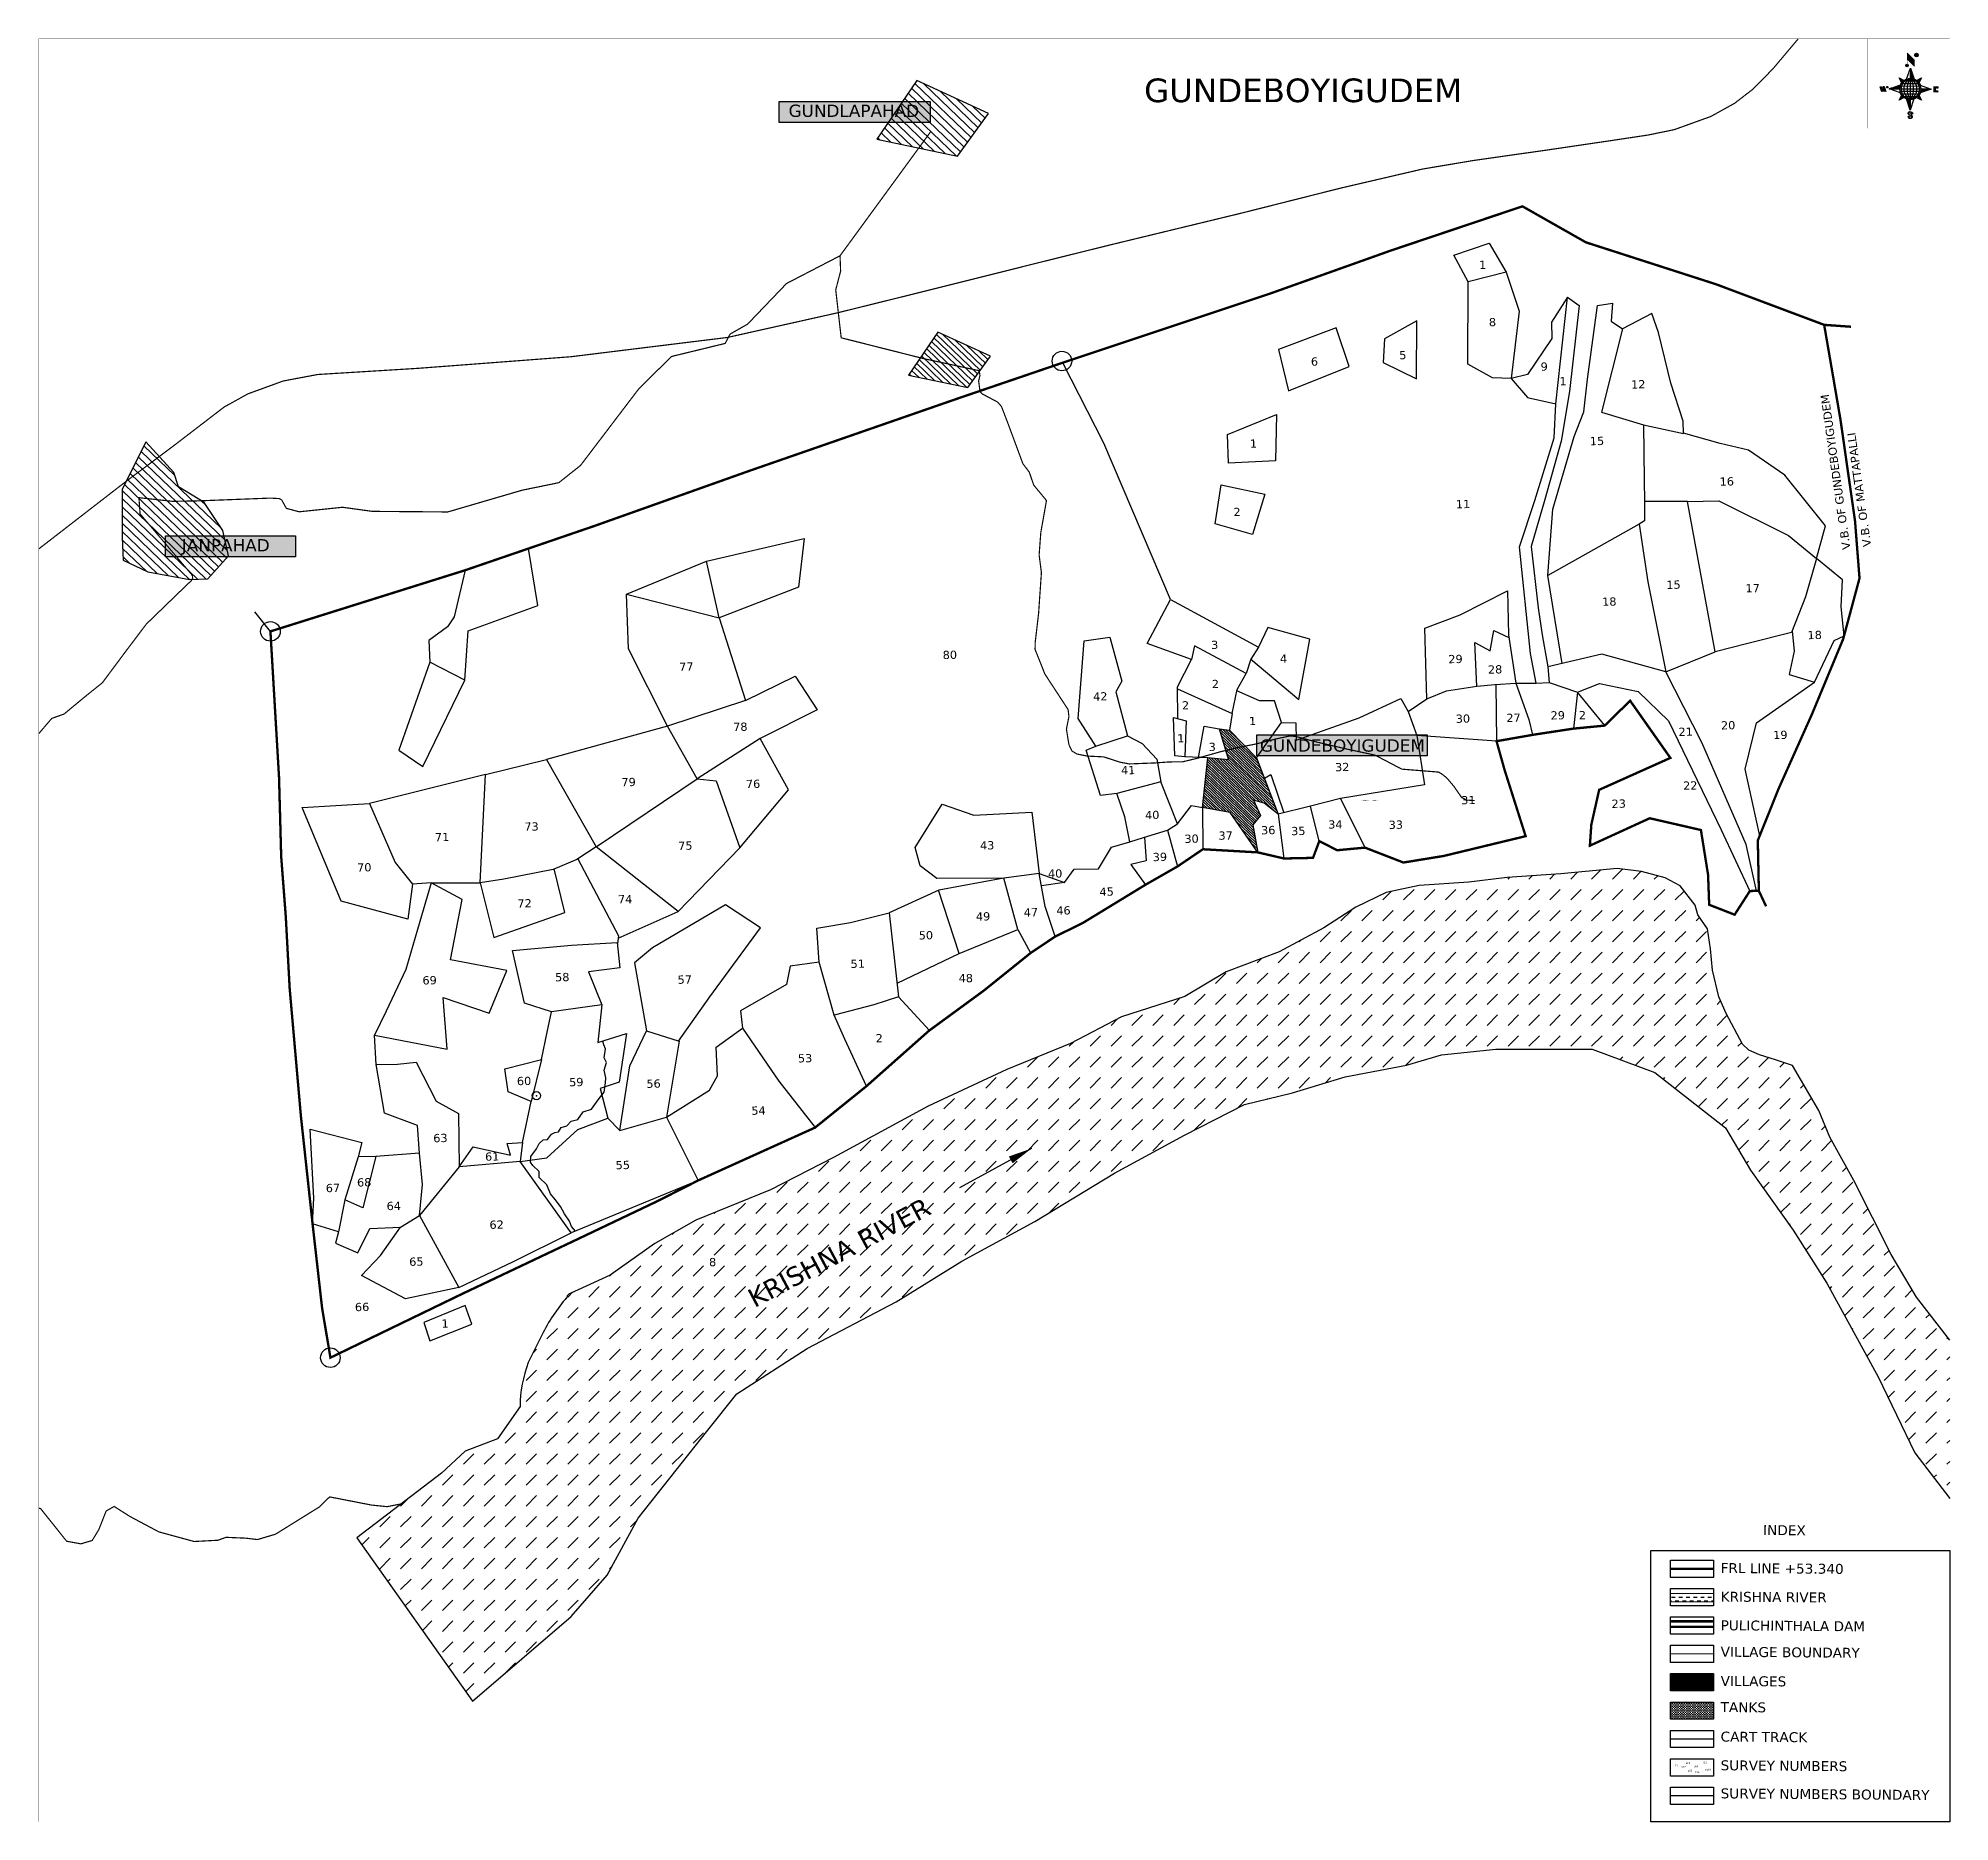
# Model space of a CAD drawing. Header units: inches. Extents: x 363422 to 371509, y 1846423 to 1853967.
import ezdxf

# ---------------------------------------------------------------- set-up
doc = ezdxf.new("R2010")
doc.units = ezdxf.units.IN
doc.header["$MEASUREMENT"] = 0
doc.header["$PDMODE"] = 32
doc.header["$PDSIZE"] = 35
for name, color, linetype in [('BND', 6, 'Continuous'), ('bord', 1, 'Continuous'), ('FRL', 3, 'Continuous'), ('NALA', 4, 'Continuous'), ('ROAD', 1, 'Continuous'), ('ROADS', 50, 'Continuous'), ('SY.AREA', 7, 'Continuous'), ('TEXT', 7, 'Continuous'), ('VILLAGE AREA', 1, 'Continuous')]:
    doc.layers.add(name, color=color, linetype=linetype)
doc.styles.get("Standard").update_dxf_attribs({"font": 'verdana.ttf'})
doc.linetypes.add('FENCELINE2', pattern='A,0.25,-0.1,[132,ltypeshp.shx,S=0.1,R=0,X=-0.1,Y=0],-0.1,1', length=1.45)
doc.dimstyles.get("Standard").update_dxf_attribs({"dimtxt": 0.18, "dimasz": 0.18, "dimexe": 0.18, "dimexo": 0.0625, "dimgap": 0.09, "dimtad": 0, "dimtih": 1, "dimtoh": 1, "dimdec": 4, "dimzin": 0, "dimdsep": 46, "dimtxsty": 'Standard', "dimcen": 0.09, "dimadec": 0, "dimazin": 0, "dimtfac": 1, "dimtdec": 4, "dimtofl": 0, "dimtmove": 0, "dimatfit": 3, "dimfxl": 1, "dimtolj": 1, "dimtzin": 0, "dimarcsym": 0})
pattern_1 = [(267.297113149, (-8720374.938, 50637915.138), (10.5367255337, -0.497431438), [])]
pattern_2 = [(357.297113149, (-8720374.938, 50637915.138), (0.497431438, 10.5367255337), [])]

# ---------------------------------------------------------------- blocks, each defined once
blk = doc.blocks.new('*X23')
at = {"color": 0, "linetype": 'Continuous'}
for p, q in [((6321.6, 240.5), (6322.3, 241.2)), ((6321.6, 240.3), (6322.3, 241)), ((6321.6, 240.1), (6322.3, 240.8)), ((6321.6, 239.9), (6322.4, 240.7)), ((6321.6, 239.8), (6322.4, 240.6)), ((6321.6, 239.6), (6322.5, 240.5)), ((6321.6, 239.4), (6322.5, 240.3)), ((6321.6, 239.2), (6322.6, 240.2)), ((6321.7, 239.1), (6322.6, 240.1)), ((6321.8, 240.8), (6322.4, 241.4)), ((6321.8, 239), (6322.7, 240)), ((6321.8, 239), (6322.8, 239.9)), ((6321.9, 238.9), (6322.9, 239.8)), ((6322, 238.8), (6323, 239.7)), ((6322.1, 241.3), (6322.4, 241.6)), ((6322.1, 238.7), (6323.1, 239.6)), ((6322.2, 238.6), (6323.1, 239.6)), ((6322.3, 238.5), (6323.2, 239.5)), ((6322.4, 238.5), (6323.3, 239.4)), ((6322.5, 238.4), (6323.4, 239.3)), ((6322.7, 238.4), (6323.6, 239.3)), ((6322.8, 238.3), (6323.7, 239.2)), ((6322.9, 238.3), (6323.8, 239.1)), ((6323.1, 238.2), (6323.9, 239.1)), ((6323.2, 238.2), (6324, 239)), ((6323.3, 238.2), (6324.2, 239)), ((6323.5, 238.1), (6324.3, 238.9)), ((6323.7, 238.1), (6324.4, 238.9)), ((6323.8, 238.1), (6324.6, 238.8)), ((6324.1, 238.2), (6324.7, 238.8)), ((6324.3, 238.3), (6324.9, 238.8)), ((6324.6, 238.3), (6325.1, 238.8)), ((6324.8, 238.4), (6325.2, 238.8)), ((6325.1, 238.5), (6325.4, 238.8)), ((6325.4, 238.6), (6325.6, 238.8))]:
    blk.add_line(p, q, dxfattribs=at)
blk = doc.blocks.new('*X22')
at = {"color": 0, "linetype": 'Continuous'}
for p, q in [((6324.4, 240.3), (6324.5, 240.4)), ((6324.6, 240.3), (6324.8, 240.5)), ((6324.7, 240.2), (6325, 240.5)), ((6324.8, 240.2), (6325.2, 240.6)), ((6325, 240.1), (6325.5, 240.6)), ((6325.1, 240.1), (6325.6, 240.6)), ((6325.2, 240), (6325.8, 240.6)), ((6325.3, 240), (6326, 240.6)), ((6325.4, 239.9), (6326.1, 240.6)), ((6325.5, 239.8), (6326.2, 240.5)), ((6325.6, 239.8), (6326.3, 240.5)), ((6325.7, 239.7), (6326.5, 240.4)), ((6325.9, 239.6), (6326.6, 240.3)), ((6326, 239.5), (6326.7, 240.3)), ((6326, 239.4), (6326.8, 240.2)), ((6326.1, 239.3), (6327, 240.2)), ((6326.2, 239.3), (6327.1, 240.1)), ((6326.3, 239.2), (6327.1, 240)), ((6326.4, 239.1), (6327.2, 239.9)), ((6326.5, 239), (6327.3, 239.8)), ((6326.5, 238.9), (6327.4, 239.7)), ((6326.6, 238.8), (6327.5, 239.6)), ((6326.7, 238.7), (6327.5, 239.5)), ((6326.8, 238.6), (6327.6, 239.4)), ((6326.8, 238.5), (6327.7, 239.3)), ((6326.8, 236.5), (6327.4, 237)), ((6326.9, 238.3), (6327.8, 239.2)), ((6326.9, 238.2), (6327.9, 239.1)), ((6326.9, 236.8), (6327.6, 237.4)), ((6327, 238.1), (6327.8, 239)), ((6327, 237.9), (6327.8, 238.8)), ((6327, 237.8), (6327.8, 238.6)), ((6327, 237.6), (6327.8, 238.4)), ((6327, 237.4), (6327.8, 238.2)), ((6327, 237.3), (6327.8, 238)), ((6327, 237.1), (6327.8, 237.9))]:
    blk.add_line(p, q, dxfattribs=at)
blk = doc.blocks.new('H')
at = {"layer": 'bord', "extrusion": (0.000427885, 0.004792, 0.999988)}
h = blk.add_hatch(dxfattribs=at)
h.set_pattern_fill('LINE', color=8, scale=84.387686, angle=-92.7029, style=0)
h.set_pattern_definition(pattern_1)
h.paths.add_polyline_path([(-625, 665, -0.090992), (-615, 710), (-751, 671)])
h = blk.add_hatch(dxfattribs=at)
h.set_pattern_fill('LINE', color=8, scale=84.387686, angle=-2.7029, style=0)
h.set_pattern_definition(pattern_2)
h.paths.add_polyline_path([(-492, 786, -0.090992), (-448, 775), (-486, 912)])
h = blk.add_hatch(dxfattribs=at)
h.set_pattern_fill('LINE', color=8, scale=84.387686, angle=-2.7029, style=0)
h.set_pattern_definition(pattern_2)
h.paths.add_polyline_path([(-504, 533, -0.090992), (-549, 543), (-510, 406)])
h = blk.add_hatch(dxfattribs=at)
h.set_pattern_fill('LINE', color=8, scale=84.387686, angle=-92.7029, style=0)
h.set_pattern_definition(pattern_1)
h.paths.add_polyline_path([(-246, 647), (-372, 653, -0.090992), (-382, 609)])
for p, q in [((-519, 1020, -1217), (-435, 927, -1216)), ((-516, 1087, -1217), (-432, 994, -1217)), ((-865, 701, -1215), (-847, 638, -1215)), ((-847, 700, -1215), (-829, 637, -1215)), ((-829, 699, -1215), (-811, 636, -1215)), ((-829, 699, -1215), (-811, 698, -1215)), ((-811, 698, -1215), (-794, 635, -1215)), ((-752, 665, -1215), (-615, 704, -1215)), ((-627, 794, -1216), (-567, 760, -1216)), ((-627, 794, -1216), (-584, 747, -1215)), ((-599, 731, -1215), (-627, 794, -1216)), ((-538, 774, -1216), (-487, 906, -1216)), ((-487, 906, -1216), (-493, 780, -1216)), ((-487, 906, -1216), (-448, 769, -1216)), ((-421, 753, -1216), (-359, 781, -1216)), ((-359, 781, -1216), (-405, 739, -1216)), ((-359, 781, -1216), (-392, 721, -1215)), ((-379, 693, -1215), (-246, 641, -1215)), ((-752, 665, -1215), (-625, 659, -1215)), ((-619, 614, -1215), (-752, 665, -1215)), ((-639, 526, -1214), (-606, 585, -1215)), ((-639, 526, -1214), (-593, 568, -1215)), ((-577, 553, -1215), (-639, 526, -1214)), ((-511, 400, -1214), (-549, 537, -1214)), ((-460, 533, -1215), (-511, 400, -1214)), ((-505, 527, -1214), (-511, 400, -1214)), ((-371, 513, -1214), (-431, 546, -1215)), ((-371, 513, -1214), (-414, 560, -1215)), ((-399, 576, -1215), (-371, 513, -1214)), ((-246, 641, -1215), (-383, 603, -1215)), ((-373, 647, -1215), (-246, 641, -1215)), ((-213, 669, -1215), (-217, 601, -1215)), ((-197, 600, -1215), (-194, 668, -1215))]:
    blk.add_line(p, q, dxfattribs=at)
at = {"layer": 'bord', "color": 8, "linetype": 'ByBlock', "extrusion": (0.000427885, 0.004792, 0.999988)}
for p, q in [((-386, 711, -1215), (-605, 722, -1215)), ((-411, 744, -1216), (-578, 752, -1216)), ((-493, 780, -1216), (-505, 527, -1214)), ((-373, 647, -1215), (-625, 659, -1215)), ((-378, 616, -1215), (-623, 628, -1215)), ((-375, 679, -1215), (-620, 691, -1215)), ((-392, 585, -1215), (-611, 595, -1215)), ((-420, 555, -1215), (-587, 562, -1215))]:
    blk.add_line(p, q, dxfattribs=at)
at = {"layer": 'bord', "extrusion": (0.000427885, 0.004792, 0.999988), "elevation": -1212}
for points, const_width in [([(-530, 950, 1), (-520, 939, 1)], 14.8), ([(-414, 1073, 1), (-398, 1058, 1)], 22.3), ([(-776, 697, 1), (-769, 690, 1)], 8.9), ([(-180, 618, 1), (-173, 611, 1)], 9.79), ([(-178, 667, 1), (-171, 660, 1)], 9.79), ([(-525, 322, 1), (-533, 329, 1)], 11.1), ([(-490, 362, 1), (-498, 369, 1)], 11.1)]:
    blk.add_lwpolyline(points, format="xyb", close=True, dxfattribs=dict(at, const_width=const_width))
for points, const_width in [([(-522, 960), (-516, 1093)], 1.61), ([(-434, 933), (-428, 1066)], 1.61), ([(-870, 707), (-846, 706)], 0.642), ([(-829, 643), (-855, 644)], 0.642), ([(-829, 643), (-821, 678)], 0.642), ([(-811, 642), (-784, 641)], 0.642), ([(-793, 641), (-782, 694)], 0.642), ([(-177, 605), (-226, 607)], 0.706), ([(-223, 676), (-174, 673)], 0.706), ([(-195, 645), (-185, 644)], 0.706)]:
    blk.add_lwpolyline(points, dxfattribs=dict(at, const_width=const_width))
for points in [[(-537, 317), (-531, 310), (-520, 307), (-505, 307), (-494, 310), (-486, 318), (-487, 326), (-491, 333), (-494, 336), (-503, 341), (-522, 347), (-530, 352), (-534, 355), (-537, 363), (-537, 373), (-530, 381), (-520, 384), (-504, 384), (-493, 380), (-487, 373)], [(-522, 348), (-526, 354), (-528, 361), (-528, 371), (-526, 375), (-521, 381), (-515, 384)], [(-505, 307), (-499, 312), (-497, 319), (-497, 327), (-501, 335), (-509, 343)]]:
    blk.add_lwpolyline(points, dxfattribs=at)
at = {"layer": 'bord', "extrusion": (0.000427885, 0.004792, 0.999988)}
for centre, radius in [((-525, 944, -1212), 14.8), ((-406, 1065, -1212), 22.3), ((-773, 694, -1212), 8.9), ((-498, 659, -1212), 127), ((-177, 615, -1212), 9.79), ((-174, 663, -1212), 9.79), ((-529, 325, -1212), 11.1), ((-494, 365, -1212), 11.1)]:
    blk.add_circle(centre, radius, dxfattribs=at)
at = {"layer": 'bord', "color": 8, "linetype": 'ByBlock', "extrusion": (0.000427885, 0.004792, 0.999988)}
for centre, radius, start, end in [((-482, 658, -1212), 128, 94.9254, 259.6691), ((-437, 656, -1212), 141, 113.2864, 241.308), ((-316, 651, -1212), 222, 142.5892, 212.0053), ((-560, 662, -1212), 141, 293.2864, 61.308), ((-681, 668, -1212), 222, 322.5892, 32.0053), ((-515, 660, -1212), 128, 274.9254, 79.6691)]:
    blk.add_arc(centre, radius, start, end, dxfattribs=at)
at = {"layer": 'bord', "extrusion": (0.000427885, 0.004792, 0.999988)}
for points in [[(-516, 1093, -1212), (-431, 1000, -1212), (-519, 1026, -1212), (-434, 933, -1212)], [(-864, 707, -1212), (-846, 706, -1212), (-846, 644, -1212), (-829, 643, -1212)], [(-829, 705, -1212), (-811, 704, -1212), (-811, 642, -1212), (-793, 641, -1212)], [(-193, 674, -1212), (-197, 606, -1212), (-213, 675, -1212), (-216, 607, -1212)]]:
    blk.add_solid(points, dxfattribs=at)
at = {"layer": 'bord', "extrusion": (0.000427885, 0.004792, 0.999988), "xscale": 7.977342409717546, "yscale": 7.977342408231451, "zscale": 7.977342408476333, "rotation": 138.0840426661453}
for name, p in [('*X22', (38301, -31929, -1212)), ('*X23', (38314, -31951, -1212))]:
    blk.add_blockref(name, p, dxfattribs=at)

msp = doc.modelspace()

# ---------------------------------------------------------------- hatches: boundary and pattern name
h = msp.add_hatch(color=2)
h.dxf.hatch_style = 1
h.paths.add_polyline_path([(366556.2, 1853699.2), (367196, 1853699.2), (367196, 1853610.3), (366556.2, 1853610.3)])
h = msp.add_hatch(color=2)
h.dxf.hatch_style = 1
h.paths.add_polyline_path([(363961.2, 1851861.4), (364510.1, 1851861.4), (364510.1, 1851772.5), (363961.2, 1851772.5)])
h = msp.add_hatch(color=2)
h.dxf.hatch_style = 1
h.paths.add_polyline_path([(368577.8, 1851020.5), (369297.7, 1851020.5), (369297.7, 1850931.6), (368577.8, 1850931.6)])
h = msp.add_hatch()
h.set_pattern_fill('DASH', color=4, scale=500, angle=45)
h.paths.add_polyline_path([(370665.9, 1849178.5), (370845.7, 1848924.6), (370988.3, 1848701.7), (371205.3, 1848305.3), (371360.3, 1847983.3), (371508.5, 1847789.8), (371508.5, 1848459.4), (371367.9, 1848642.4), (371260.3, 1848822.2), (371103.4, 1849135.3), (371000.9, 1849318.3), (370955.1, 1849431.6), (370843.9, 1849621.1), (370772, 1849645), (370704.4, 1849666.8), (370658.6, 1849686.4), (370632.4, 1849712.6), (370562.3, 1849842.3), (370531.8, 1849912), (370505.6, 1850025.2), (370496.9, 1850114.5), (370483.8, 1850199.5), (370442.8, 1850258.8), (370432, 1850300.4), (370367.5, 1850381), (370304.3, 1850415.9), (370204.8, 1850442.8), (370101.3, 1850454.9), (369968.1, 1850442.8), (369863.2, 1850432), (369636.1, 1850417.2), (369473.7, 1850396.9), (369263.9, 1850383.4), (369125.1, 1850352.9), (368996.5, 1850292.1), (368861.2, 1850204.2), (368671.7, 1850102.8), (368448.3, 1850018.3), (368272.4, 1849913.5), (368004.2, 1849827.1), (367788.8, 1849714.8), (367519.3, 1849605.2), (367186.6, 1849449), (366786.7, 1849232), (366520.6, 1849095.8), (366203.8, 1848968.1), (366030.8, 1848868.4), (365841.2, 1848735.4), (365674.2, 1848658.5, 0.073985), (365552.9, 1848480.9), (365495.4, 1848364.8, 0.088812), (365460.7, 1848179.4), (365365.8, 1848042.3), (365228.7, 1847989.9), (365225.5, 1847987), (365023, 1847724), (364867.3, 1847487.2), (365259.8, 1846932.9), (365677, 1847291.3), (365829.1, 1847466.5), (365960.2, 1847707.3), (366255.5, 1848079.9), (366378.2, 1848232.9), (366674.8, 1848424.2), (367051.7, 1848621.7), (367329.8, 1848794.6), (367638.7, 1848961.2), (367975.1, 1849166.3), (368271.7, 1849326.8), (368525, 1849456.4), (368728.9, 1849505.8), (368951.4, 1849573.7), (369210.9, 1849623.1), (369359.2, 1849666.3), (369587.8, 1849691), (369779.4, 1849691), (369995.7, 1849691), (370261.4, 1849592.2), (370560.5, 1849358.1)])
h.paths.add_polyline_path([(365023, 1847724), (365225.5, 1847987), (365128.7, 1847897.9), (364770.3, 1847624.2), (364867.3, 1847487.2)])
h.paths.add_polyline_path([(366444.3, 1848566), (367273.5, 1849006.9), (367215.1, 1849116.7), (366385.9, 1848675.8)], flags=24)
h.paths.add_polyline_path([(366251.6, 1848762.5), (366300.1, 1848763.5), (366299, 1848818), (366250.4, 1848817)], flags=24)
h = msp.add_hatch()
h.set_pattern_fill('DASH', color=4, scale=122.982652)
h.set_pattern_definition([(0, (295128.01, 1469816.732), (15.37283155, 15.37283155), [15.3728315, -15.3728315])])
h.paths.add_polyline_path([(370327.7, 1847388.6), (370327.7, 1847353.7), (370509.7, 1847353.7), (370509.7, 1847388.6)])
h = msp.add_hatch()
h.set_pattern_fill('DASH', color=4, scale=40.994217)
h.set_pattern_definition([(0, (295128.01, 1469816.7317), (5.12427718, 5.12427718), [5.12427718, -5.12427718])])
h.paths.add_polyline_path([(370327.7, 1846929.4), (370327.7, 1846856.4), (370509.7, 1846856.4), (370509.7, 1846929.4)])
at = {"layer": 'VILLAGE AREA'}
h = msp.add_hatch(dxfattribs=at)
h.set_pattern_fill('ANSI31', color=256, scale=200, angle=91.19042, style=0)
h.set_pattern_definition([(136.1904153, (-562.786, 322.32), (-17.3065976, -18.0411108), [])])
h.paths.add_polyline_path([(367138.4, 1853787.7), (366969.5, 1853539.1), (367311.7, 1853468.1), (367442.8, 1853647.9)])
h = msp.add_hatch(dxfattribs=at)
h.set_pattern_fill('ANSI31', color=256, scale=146.492762, angle=91.19042, style=0)
h.set_pattern_definition([(136.1904153, (97899.48, 495127.614), (-12.67645639, -13.21446073), [])])
h.paths.add_polyline_path([(367227.3, 1852723.9), (367103.6, 1852541.8), (367354.2, 1852489.8), (367450.3, 1852621.5)])
h = msp.add_hatch(dxfattribs=at)
h.set_pattern_fill('ANSI31', color=256, scale=200, angle=91.19042, style=0)
h.set_pattern_definition([(136.1904153, (-391.318, 34.695), (-17.3065976, -18.0411108), [])])
h.paths.add_polyline_path([(363877.6, 1852259.2), (363777, 1852058.3), (363777, 1851854.8), (363782.3, 1851759.6), (363885.5, 1851709.4), (364062.8, 1851677.7), (364139.6, 1851680.3), (364226.9, 1851778.1), (364203.1, 1851883.9), (364123.7, 1852002.8), (364015.2, 1852068.9), (363996.7, 1852129.7)])
h = msp.add_hatch(dxfattribs=at)
h.set_pattern_fill('ANSI31', color=256, scale=60, angle=91.1904153, style=0)
h.paths.add_polyline_path([(368576.4, 1850923.2), (368461.4, 1851039.8), (368418, 1851045.4), (368457.5, 1850914.3), (368369.6, 1850923), (368348.1, 1850713), (368464.4, 1850691.6), (368581, 1850523.2), (368560.7, 1850639.6), (368592.4, 1850679.2), (368562.9, 1850743.4), (368608.6, 1850731.4), (368668, 1850685.1)])
at = {"layer": 'VILLAGE AREA', "linetype": 'ByBlock'}
h = msp.add_hatch(dxfattribs=at)
h.set_pattern_fill('ANSI31', color=256, scale=36.381087, angle=68.54643)
h.set_pattern_definition([(113.5464313, (237359.9604, 1177216.3583), (-4.16898446, -1.816744647), [])])
h.paths.add_polyline_path([(370509.7, 1846976.4), (370509.7, 1847049.4), (370327.7, 1847049.4), (370327.7, 1846976.4)])

# ---------------------------------------------------------------- linework, layer by layer
at = {"const_width": 0.285}
for points in [[(363424.9, 1853964.2), (371508.5, 1853964.2), (371508.5, 1846423.1), (363424.9, 1846423.1)], [(371508.5, 1853964.2), (371160.5, 1853964.2), (371160.5, 1853586), (371508.5, 1853586)]]:
    msp.add_lwpolyline(points, close=True, dxfattribs=at)
at = {"color": 2}
for points in [[(366556.2, 1853699.2), (367196, 1853699.2), (367196, 1853610.3), (366556.2, 1853610.3)], [(363961.2, 1851861.4), (364510.1, 1851861.4), (364510.1, 1851772.5), (363961.2, 1851772.5)], [(368577.8, 1851020.5), (369297.7, 1851020.5), (369297.7, 1850931.6), (368577.8, 1850931.6)]]:
    msp.add_lwpolyline(points, close=True, dxfattribs=at)
at = {"color": 4}
msp.add_lwpolyline([(371508.5, 1848459.4), (371367.9, 1848642.4), (371260.3, 1848822.2), (371103.4, 1849135.3), (371000.9, 1849318.3), (370955.1, 1849431.6), (370843.9, 1849621.1), (370772, 1849645), (370704.4, 1849666.8), (370658.6, 1849686.4), (370632.4, 1849712.6), (370562.3, 1849842.3), (370531.8, 1849912), (370505.6, 1850025.2), (370496.9, 1850114.5), (370483.8, 1850199.5), (370442.8, 1850258.8), (370432, 1850300.4), (370367.5, 1850381), (370304.3, 1850415.9), (370204.8, 1850442.8), (370101.3, 1850454.9), (369968.1, 1850442.8), (369863.2, 1850432), (369636.1, 1850417.2), (369473.7, 1850396.9), (369263.9, 1850383.4), (369125.1, 1850352.9), (368996.5, 1850292.1), (368861.2, 1850204.2), (368671.7, 1850102.8), (368448.3, 1850018.3), (368272.4, 1849913.5), (368004.2, 1849827.1), (367788.8, 1849714.8), (367519.3, 1849605.2), (367186.6, 1849449), (366786.7, 1849232), (366520.6, 1849095.8), (366203.8, 1848968.1), (366030.8, 1848868.4), (365841.2, 1848735.4), (365673, 1848657.9, 0.292829), (365659, 1848641.5), (365659, 1848641.5, 0.066158), (365552.9, 1848480.9), (365495.4, 1848364.8, 0.088812), (365460.7, 1848179.4), (365365.8, 1848042.3), (365228.7, 1847989.9), (365128.7, 1847897.9), (364770.3, 1847624.2)], format="xyb", dxfattribs=at)
msp.add_lwpolyline([(364770.3, 1847624.2), (365259.8, 1846932.9), (365677, 1847291.3), (365829.1, 1847466.5), (365960.2, 1847707.3), (366255.5, 1848079.9), (366378.2, 1848232.9), (366674.8, 1848424.2), (367051.7, 1848621.7), (367329.8, 1848794.6), (367638.7, 1848961.2), (367975.1, 1849166.3), (368271.7, 1849326.8), (368525, 1849456.4), (368728.9, 1849505.8), (368951.4, 1849573.7), (369210.9, 1849623.1), (369359.2, 1849666.3), (369587.8, 1849691), (369779.4, 1849691), (369995.7, 1849691), (370261.4, 1849592.2), (370560.5, 1849358.1), (370665.9, 1849178.5), (370845.7, 1848924.6), (370988.3, 1848701.7), (371205.3, 1848305.3), (371360.3, 1847983.3), (371508.5, 1847789.8)], dxfattribs=at)
at = {"color": 0}
for points in [[(370244.1, 1847570.5), (371508.5, 1847570.5), (371508.5, 1846423.1), (370244.1, 1846423.1)], [(370327.7, 1847529.3), (370509.7, 1847529.3), (370509.7, 1847456.3), (370327.7, 1847456.3)], [(370327.7, 1847409.3), (370509.7, 1847409.3), (370509.7, 1847336.3), (370327.7, 1847336.3)], [(370327.7, 1847289.3), (370509.7, 1847289.3), (370509.7, 1847216.4), (370327.7, 1847216.4)], [(370327.7, 1847169.3), (370509.7, 1847169.3), (370509.7, 1847096.4), (370327.7, 1847096.4)], [(370327.7, 1847049.4), (370509.7, 1847049.4), (370509.7, 1846976.4), (370327.7, 1846976.4)], [(370327.7, 1846929.4), (370509.7, 1846929.4), (370509.7, 1846856.4), (370327.7, 1846856.4)], [(370327.7, 1846809.4), (370509.7, 1846809.4), (370509.7, 1846736.4), (370327.7, 1846736.4)], [(370327.7, 1846689.4), (370509.7, 1846689.4), (370509.7, 1846616.5), (370327.7, 1846616.5)], [(370327.7, 1846569.4), (370509.7, 1846569.4), (370509.7, 1846496.5), (370327.7, 1846496.5)]]:
    msp.add_lwpolyline(points, close=True, dxfattribs=at)
at = {"color": 4, "const_width": 4.1}
for points in [[(370509.7, 1847388.6), (370327.7, 1847388.6)], [(370509.7, 1847353.7), (370327.7, 1847353.7)]]:
    msp.add_lwpolyline(points, dxfattribs=at)
at = {"color": 0, "linetype": 'FENCELINE2', "ltscale": 80, "const_width": 10.9}
for points in [[(370509.7, 1847271.2), (370327.7, 1847271.2)], [(370509.7, 1847247.5), (370327.7, 1847247.5)]]:
    msp.add_lwpolyline(points, dxfattribs=at)
at = {"color": 5}
for centre in [(367752.9, 1852601.4), (364404.7, 1851457.9), (364658.4, 1848385.9)]:
    msp.add_circle(centre, 41.4, dxfattribs=at)
msp.add_point((365530, 1849494, 44))
at = {"layer": 'BND', "lineweight": 30, "const_width": 10}
msp.add_lwpolyline([(364658.4, 1848385.9), (365214.5, 1848655.1), (365702.9, 1848886.6), (366044.8, 1849049.4), (366214.1, 1849135.5), (366708.7, 1849359.1), (366925.6, 1849533.9), (367190.5, 1849768.7), (367422.5, 1849938.5), (367620.4, 1850097.6), (367724.7, 1850167.3), (367840.3, 1850224), (368106.7, 1850386.5), (368241.9, 1850463.7), (368349.1, 1850536.4), (368581, 1850523.2), (368692.2, 1850497.3), (368815, 1850499.9), (368841.7, 1850570.9), (368917, 1850532.2), (369035, 1850543.2), (369197.4, 1850480.2), (369367.9, 1850508), (369714.5, 1850591.7), (369626.1, 1850869.4), (369591.3, 1850993.4), (369747.7, 1851020.8), (369916.3, 1851046.5), (370048.9, 1851059.3), (370156.5, 1851164.6), (370326.7, 1850922.7), (370025.5, 1850787.7), (369992.3, 1850640.1), (369986.2, 1850551.5), (370239.4, 1850667.5), (370455.9, 1850617.7), (370486.2, 1850428.3), (370490.9, 1850301.6), (370598.5, 1850259.6), (370662.8, 1850359.6), (370701, 1850360.4), (370696.6, 1850573.5), (370784.6, 1850792.6), (370925.4, 1851107), (371057.7, 1851425.6), (371126.8, 1851682.5), (371107.8, 1851925.2), (371046.4, 1852352.4), (371016.6, 1852526.7), (370977.3, 1852754.4), (370520.7, 1852925.8), (369969.4, 1853103.4), (369701, 1853255.7), (369145.2, 1853069), (368635.6, 1852887.4), (367756.5, 1852594.4), (367316.7, 1852444.4), (366431.6, 1852137.2), (365776.1, 1851904.1), (365228.7, 1851716.6), (364404.7, 1851457.9), (364441.1, 1850840.2), (364450.2, 1850505), (364469.6, 1850252), (364486, 1849948.6), (364533.6, 1849407.1), (364583.6, 1848946.1), (364623.1, 1848597)], close=True, dxfattribs=at)
at = {"layer": 'BND', "lineweight": 30}
for points, const_width in [([(371090.6, 1852746.4), (370977.3, 1852754.4)], 10), ([(370701, 1850360.4), (370731.6, 1850295)], 10), ([(370509.7, 1847132.9), (370327.7, 1847132.9)], 3.64)]:
    msp.add_lwpolyline(points, dxfattribs=dict(at, const_width=const_width))
at = {"layer": 'BND', "linetype": 'ByBlock'}
msp.add_lwpolyline([(364404.7, 1851457.9), (364339.1, 1851540.3)], dxfattribs=at)
at = {"layer": 'FRL', "color": 84, "const_width": 10.9}
msp.add_lwpolyline([(370509.7, 1847492.8), (370327.7, 1847492.8)], dxfattribs=at)
at = {"layer": 'NALA', "linetype": 'ByBlock'}
msp.add_lwpolyline([(365695.5, 1848921.3), (365677.8, 1848940.9), (365669.9, 1848963), (365648, 1848994.4), (365631.5, 1849024.8), (365609.6, 1849055), (365589, 1849079), (365573.3, 1849116.8), (365541.9, 1849148), (365541.3, 1849173.4), (365515.4, 1849198.3), (365504.4, 1849212.9), (365506.1, 1849236.3), (365529.8, 1849269.6), (365542.1, 1849291.1), (365558.7, 1849307.4), (365576.7, 1849308.8), (365593.2, 1849331.4), (365607.9, 1849338.1), (365622.7, 1849341.6), (365634, 1849358.8), (365658.3, 1849366.4), (365677, 1849385.9), (365704.5, 1849393.9), (365728.2, 1849426.2), (365763, 1849437.5), (365790.8, 1849476.2), (365816.7, 1849508.6), (365822.2, 1849549), (365823.9, 1849570.2), (365816.8, 1849601.9), (365825.7, 1849633.9), (365815.8, 1849654.4), (365822.5, 1849691.7), (365814.7, 1849708.5), (365810.9, 1849725.2)], dxfattribs=at)
at = {"layer": 'ROAD'}
msp.add_lwpolyline([(370509.7, 1846772.9), (370327.7, 1846772.9)], dxfattribs=at)
at = {"layer": 'ROAD', "color": 0}
msp.add_lwpolyline([(370509.7, 1846533), (370327.7, 1846533)], dxfattribs=at)
at = {"layer": 'ROADS', "color": 17, "const_width": 5}
msp.add_lwpolyline([(370867.6, 1853964.2), (370760.9, 1853837.7), (370677.1, 1853752.1), (370598.3, 1853691.4), (370498.1, 1853635.9), (370342.9, 1853579.9), (370230.8, 1853557), (370078.4, 1853534.1), (369805.8, 1853493.9), (369494.5, 1853449.7), (369278.5, 1853413.4), (368932.2, 1853332.8), (368516.3, 1853227.9), (367955.1, 1853092), (367664.2, 1853019.8), (367160.6, 1852893.7), (366803.9, 1852805.3), (366338.2, 1852701.1), (365675.5, 1852619.5), (365029.2, 1852570.5), (364604.8, 1852544.4), (364458.8, 1852516.9), (364309.4, 1852462.5), (364208.4, 1852406.5), (363991.9, 1852240.3), (363795.8, 1852093.7), (363424.9, 1851806.8)], dxfattribs=at)
at = {"layer": 'ROADS', "color": 40, "const_width": 5}
for points in [[(366814.2, 1853046.5), (367199.6, 1853574)], [(363424.9, 1851025.5), (363479.4, 1851089.6), (363531.7, 1851108.3), (363624.8, 1851185.3), (363693.7, 1851240.5), (363788.1, 1851367.3), (363879.9, 1851489), (364011.1, 1851615.9), (364070.3, 1851672.9), (364075.6, 1851682.6), (364074.8, 1851692.3), (364070.6, 1851699.5), (364054.4, 1851718.2), (363853.3, 1851954.8), (363848.4, 1852023.4), (363990.8, 1852007.9), (364098.5, 1852009.8), (364404.6, 1852021.6), (364441.6, 1852019.6), (364452.3, 1852013.8), (364472, 1851978.3), (364526.2, 1851963.7), (364709.6, 1851982.8), (364836, 1851965.5), (365154.9, 1851963), (365469, 1852054.9), (365624.5, 1852086.8), (365716.5, 1852159.8), (365962.6, 1852483.4), (366101.1, 1852620.5), (366328.3, 1852675.8), (366349.1, 1852715.3), (366423.2, 1852757.4), (366587.9, 1852929.3), (366814.2, 1853046.5), (366816.7, 1852981.5), (366796, 1852902.4), (366819.1, 1852699.6), (367167.3, 1852611.7), (367402.4, 1852560.5), (367406.3, 1852540.8), (367400.5, 1852517.3), (367406.6, 1852471.1), (367416.2, 1852462), (367481.4, 1852427.4), (367497.1, 1852408.8), (367524.7, 1852337.2), (367587.7, 1852167.2), (367615, 1852131), (367633.2, 1852077.1), (367687.5, 1852011.4), (367663.6, 1851876.2), (367656.4, 1851781.2), (367666.1, 1851706.4), (367654.1, 1851533.6), (367639.8, 1851411), (367639.2, 1851381.9), (367680.7, 1851277.5), (367779, 1851127.1), (367782.5, 1851097.8), (367771.9, 1851044.1), (367782.4, 1850978.9), (367795.5, 1850951.8), (367816.8, 1850939), (367860.5, 1850930.4), (367929.6, 1850927.1), (367998.3, 1850904.6), (368038, 1850897.2), (368150.6, 1850901.6), (368204.7, 1850905.6), (368264.1, 1850906.4), (368321.4, 1850920.1), (368422.5, 1850948.5), (368492.6, 1850965.3), (368574, 1850981.8), (368664.2, 1851004.3), (368716.6, 1851015.3), (368741.5, 1851013.7), (368822.5, 1850991.8), (368963.9, 1850958.8), (369077.2, 1850934.6), (369190.5, 1850875.2), (369346, 1850862.8), (369362.8, 1850852.7), (369381.3, 1850837.5), (369411.3, 1850802.2), (369443.4, 1850755.7), (369464.7, 1850744.4), (369499, 1850742.1)], [(363424.9, 1847748.6), (363431.8, 1847748.2), (363542.8, 1847609.4), (363602.9, 1847598.5), (363650.7, 1847612.7), (363678.7, 1847658.6), (363709.7, 1847737.3), (363743.6, 1847756.7), (363809.7, 1847714.6), (363932.7, 1847649.1), (364081.8, 1847608.4), (364182.9, 1847613.7), (364216.7, 1847626.1), (364300.9, 1847622.5), (364349.7, 1847616.6), (364426, 1847639.2), (364613, 1847755.4), (364655.1, 1847797.1), (364832.2, 1847762.5), (364898.8, 1847755.7), (364955.4, 1847767.1)]]:
    msp.add_lwpolyline(points, dxfattribs=at)
at = {"layer": 'SY.AREA', "linetype": 'ByBlock'}
for points in [[(367138.4, 1853787.7), (366969.5, 1853539.1), (367311.7, 1853468.1), (367442.8, 1853647.9), (367138.4, 1853787.7)], [(369653.8, 1852527.5), (369574.6, 1852530.8), (369469.6, 1852587.9), (369472, 1852936.8), (369410.3, 1853049.1), (369560, 1853099.2), (369631.8, 1852977.2), (369472, 1852936.8)], [(369631.8, 1852977.2), (369687.2, 1852812.8), (369653.8, 1852527.5)], [(369759.7, 1851238.6), (369734.9, 1851364.1), (369688.3, 1851815.2), (369753.4, 1852011.7), (369834.6, 1852276.9), (369841.5, 1852420.3), (369891.4, 1852870.9), (369824.3, 1852765.7), (369825.8, 1852696.6), (369722.7, 1852543.8), (369653.8, 1852527.5), (369722.2, 1852447.4), (369841.5, 1852420.3)], [(369891.4, 1852870.9), (369941, 1852836.4), (369899.3, 1852472.1), (369864.7, 1852261.9), (369795.6, 1852015), (369738.1, 1851816.7), (369768.1, 1851557.6), (369784.9, 1851443), (369808.2, 1851307.7)], [(369869.5, 1851322.2), (369808.4, 1851694), (369829.4, 1851974.6), (369919.6, 1852282.5), (369960.6, 1852386), (369976.3, 1852525.2), (370019.1, 1852836.2), (370082.6, 1852845.7), (370076, 1852769.6), (370123.9, 1852737.8), (370034.7, 1852384.8), (370212.6, 1852331), (370381.9, 1852295.5), (370380.8, 1852346.8), (370328.1, 1852508), (370276.3, 1852722.5), (370247.9, 1852802), (370123.9, 1852737.8)], [(367227.3, 1852723.9), (367103.6, 1852541.8), (367354.2, 1852489.8), (367450.3, 1852621.5), (367227.3, 1852723.9)], [(368211.6, 1851593.4), (367930.2, 1852253.3), (367756.5, 1852594.4)], [(370212.6, 1852331), (370215.9, 1852098), (370217.8, 1852007.7), (370217.4, 1851925.5), (370195.1, 1851910.7), (369808.4, 1851694)], [(363877.6, 1852259.2), (363777, 1852058.3), (363777, 1851854.8), (363782.3, 1851759.6), (363885.5, 1851709.4), (364062.8, 1851677.7), (364139.6, 1851680.3), (364226.9, 1851778.1), (364203.1, 1851883.9), (364123.7, 1852002.8), (364015.2, 1852068.9), (363996.7, 1852129.7), (363877.6, 1852259.2)], [(370842.6, 1851460.6), (370849.9, 1851374.3), (370829.4, 1851275.3), (370937, 1851242.6), (371019.6, 1851418.9), (371061.2, 1851438.9), (371049.5, 1851561.2), (371055.3, 1851676.4), (370944.2, 1851765.7), (370982.6, 1851904.2), (370811.6, 1852118.3), (370657.3, 1852223.9), (370537.5, 1852252.1), (370381.9, 1852296.1)], [(370195.1, 1851910.7), (370231.1, 1851667.1), (370308, 1851286.1), (370516.8, 1851372), (370398.6, 1852006.8), (370217.8, 1852007.7)], [(370398.6, 1852006.8), (370532.1, 1852009.6), (370827.1, 1851863.9), (370944.2, 1851765.7), (370898.3, 1851604.6), (370839.8, 1851453.4), (370653.7, 1851406.4), (370516.8, 1851372)], [(365910.9, 1851615.2), (366249.5, 1851755.4), (366662.8, 1851850.2), (366639.1, 1851645.1), (366303.4, 1851514.5), (366249.5, 1851755.4)], [(365227.5, 1851251.2), (365241, 1851459.6), (365535.3, 1851568), (365496.3, 1851808.3)], [(365228.7, 1851716.6), (365181.9, 1851519.1), (365153.2, 1851477), (365074.3, 1851419.1), (365079.5, 1851327.9)], [(366084.8, 1851057), (365919, 1851384.7), (365910.9, 1851615.2), (366303.4, 1851514.5), (366414.1, 1851166), (366084.8, 1851057)], [(368243.6, 1851088.3), (368241.1, 1851223.3), (368301.4, 1851339.2), (368113.8, 1851406.7), (368211.6, 1851593.4), (368583.9, 1851391.5), (368552.5, 1851341), (368532.1, 1851280.1), (368313.2, 1851396.6), (368301.4, 1851339.2)], [(369296.3, 1851172.1), (369287.6, 1851470.8), (369437.2, 1851528.3), (369637.8, 1851628.8), (369641.7, 1851443.6), (369673.1, 1851239.3), (369759.7, 1851238.6), (369814, 1851242.3), (369933.6, 1851200.3), (369916.3, 1851046.5)], [(367895.9, 1850973), (367821.4, 1851089.2), (367847, 1851418.5), (367954.9, 1851433.7), (368006.5, 1851246.6), (367981.4, 1851202.8), (368029.8, 1851016.6)], [(368552.5, 1851341), (368755.5, 1851169.2), (368802.1, 1851425.4), (368623.6, 1851473.6), (368583.9, 1851391.5)], [(369507.8, 1851225.9), (369499, 1851411.1), (369564, 1851375.4), (369579.5, 1851462.2), (369643.6, 1851431.3)], [(370690.9, 1850360.1), (370647.2, 1850557.1), (370460.2, 1850987.9), (370308, 1851286.1), (370037, 1851361.9), (369808.2, 1851307.7), (369814, 1851242.3)], [(365079.5, 1851327.9), (364947.5, 1850954.9), (365048.8, 1850886.1), (365227.5, 1851251.2), (365079.5, 1851327.9)], [(366414.1, 1851166), (366624.6, 1851267.9), (366717.3, 1851125.6), (366476.7, 1851004.5)], [(368241.2, 1851215.5), (368472.9, 1851110.1), (368494.6, 1851212.2), (368532.1, 1851280.1)], [(368576.4, 1850923.2), (368681.8, 1851072.5), (368651.7, 1851164.8), (368589, 1851163.5), (368493.4, 1851206.7)], [(368681.8, 1851072.5), (368742.4, 1851071.6), (368744, 1850998.1), (369010.5, 1851092.3), (369186.3, 1851173.9), (369217.7, 1851118.3), (369254.5, 1851017.4), (369287, 1850808.3), (368931, 1850751.1), (368804, 1850718.1), (368668, 1850685.1), (368692.2, 1850497.3)], [(369217.7, 1851118.3), (369296.3, 1851172.1), (369379.6, 1851206), (369507.8, 1851225.9), (369584.3, 1851232.5), (369673.1, 1851239.3), (369728.3, 1851084.8), (369743.1, 1851020)], [(369588.8, 1851232.8), (369591.3, 1850993.4), (369254.5, 1851017.4)], [(370048.9, 1851059.3), (369933.6, 1851200.3), (370026.7, 1851236.8), (370190.6, 1851203.2), (370319.3, 1851080), (370542.1, 1850619.1), (370662.8, 1850359.6)], [(370704.6, 1850593.4), (370643.2, 1850875), (370690.9, 1851070.7), (370937, 1851242.6)], [(368348.1, 1850713), (368369.6, 1850923), (368272.8, 1850927.8), (368229.9, 1850931.1), (368224.3, 1851093.2), (368278.7, 1851079.2), (368272.8, 1850927.8)], [(368472.9, 1851110.1), (368461.4, 1851039.8)], [(366391, 1850542.5), (366596.3, 1850788.3), (366476.7, 1851004.5), (366209.7, 1850834.9), (366084.8, 1851057), (365572.7, 1850916.6)], [(368040.7, 1850567.1), (368019.5, 1850672.8), (367984.6, 1850772.1), (367916.6, 1850763.8), (367855.4, 1850955.8), (367895.9, 1850973), (368029.8, 1851016.6), (368091.8, 1850983.9), (368154.5, 1850917.2), (368171.5, 1850820.9), (367984.6, 1850772.1)], [(368331.3, 1850924.9), (368355, 1851057), (368418, 1851045.4), (368457.5, 1850914.3), (368369.6, 1850923)], [(368418, 1851045.4), (368461.4, 1851039.8), (368576.4, 1850923.2), (368668, 1850685.1), (368608.6, 1850731.4), (368562.9, 1850743.4), (368592.4, 1850679.2), (368560.7, 1850639.6), (368581, 1850523.2), (368464.4, 1850691.6), (368348.1, 1850713)], [(365084.4, 1850394.2), (365291.8, 1850394.4), (365315.1, 1850852.5), (364824.4, 1850729.6)], [(365315.1, 1850852.5), (365572.7, 1850916.6), (365782.3, 1850546.1), (365700.9, 1850493.1), (365600.4, 1850451), (365392.4, 1850409.2), (365291.8, 1850394.4), (365349.9, 1850162.5), (365650.4, 1850268.8), (365605, 1850452.9)], [(368609.8, 1850836.6), (368636.2, 1850851.9), (368691.8, 1850690.9)], [(365875.4, 1850160.9), (366130, 1850272.6), (365782.3, 1850546.1), (366209.7, 1850834.9), (366290, 1850825.3), (366391, 1850542.5), (366130, 1850272.6)], [(368199.1, 1850616.7), (368242, 1850644.1), (368171.5, 1850820.9)], [(365084.4, 1850394.2), (365005.7, 1850389.2), (364986.3, 1850240.1), (364704.5, 1850316.6), (364539.5, 1850712.3), (364824.4, 1850729.6), (364932.2, 1850480.6), (365005.7, 1850389.2)], [(367724.7, 1850167.3), (367682, 1850293.9), (367656, 1850433.5), (367506.5, 1850414.1), (367223.3, 1850412.2), (367152.7, 1850466.5), (367132, 1850543.6), (367246.8, 1850727.7), (367379.9, 1850680.2), (367626.1, 1850693.5), (367656, 1850433.5), (367763.1, 1850395.6), (367665.8, 1850381)], [(368242, 1850644.1), (368301.6, 1850721.6), (368348.1, 1850713), (368349.1, 1850536.4)], [(368841.7, 1850570.9), (368804, 1850718.1)], [(369035, 1850543.2), (368931, 1850751.1)], [(367763.1, 1850395.6), (367804.2, 1850452.3), (367907.7, 1850453.1), (367962.2, 1850545), (368040.7, 1850567.1), (368097.6, 1850586), (368199.1, 1850616.7), (368241.9, 1850463.7)], [(368102.6, 1850587.5), (368109.2, 1850486.9), (368044.1, 1850471.9), (368106.7, 1850386.5)], [(365704.9, 1850495.7), (365876.4, 1850169.8), (365872.6, 1850137.1)], [(364851.6, 1849625.8), (364845.2, 1849749.8), (365151.7, 1849691.2), (365135.9, 1849909.6), (365329.9, 1849842.4), (365404.9, 1850024), (365166.3, 1850068.5), (365216, 1850323.2), (365084.4, 1850394.2), (365027.3, 1850196.8), (364977, 1850028.3), (364894.3, 1849850.9), (364845.2, 1849749.8)], [(367566.8, 1850197), (367506.5, 1850414.1), (367232.5, 1850363.4), (367021.8, 1850267.3)], [(367318.3, 1850095.2), (367231, 1850362.7)], [(366131.1, 1849724.9), (366263.4, 1849911.7), (366478.4, 1850203.5), (366329.2, 1850300.6), (366020.3, 1850118.9), (365944.2, 1850055.8), (365995.5, 1849768.5)], [(366726.3, 1850058.8), (366716.7, 1850202.3), (366859.2, 1850227.1), (367021.8, 1850267.3), (367055.2, 1849975.4), (367062, 1849911.6)], [(367055.8, 1849970.1), (367318.3, 1850095.2), (367566.8, 1850197), (367620.4, 1850097.6)], [(365550.9, 1849647.7), (365576, 1849762), (365594.3, 1849848.2), (365479.7, 1849885.8), (365428.7, 1850108.4), (365678.4, 1850131.2), (365872.1, 1850141.5), (365883.1, 1850034.2), (365749.6, 1850017.7), (365806.3, 1849877.6), (365594.3, 1849848.2)], [(366925.6, 1849533.9), (366834.2, 1849732.8), (366789.4, 1849834.4), (366726.3, 1850058.8), (366603.4, 1850042), (366587.7, 1849964.3), (366392.6, 1849852.9), (366401.2, 1849780.1)], [(365806.3, 1849877.6), (365789.6, 1849718.4), (365910.5, 1849757.2), (365880, 1849551.4), (365800, 1849524.5), (365831.7, 1849399.5)], [(367192.6, 1849770.3), (367062, 1849911.6), (366957.8, 1849878.1), (366789.4, 1849834.4)], [(365882.9, 1849346.8), (365924.4, 1849620.2), (365995.5, 1849768.5), (366133.9, 1849724), (366080.6, 1849403.4)], [(366080.6, 1849403.4), (366261.4, 1849516.8), (366296.5, 1849577.5), (366290.8, 1849698.9), (366401.2, 1849780.1), (366555, 1849555.7), (366708.7, 1849359.1)], [(365035, 1849251.1), (365026.9, 1849367.6), (364887, 1849419.7), (364851.6, 1849625.8), (364941.7, 1849627.6), (365021.6, 1849635.6), (365106.3, 1849471.1), (365200, 1849418.1), (365202.6, 1849193.4), (365261.9, 1849277.5), (365420.2, 1849242.1), (365406.7, 1849291.8), (365471.6, 1849295.7), (365461.1, 1849216.3), (365574.3, 1849231.6), (365704.4, 1849350.6), (365831.7, 1849399.5), (365882.9, 1849346.8), (366080.6, 1849403.4), (366214.1, 1849135.5)], [(365471.6, 1849295.7), (365507.1, 1849469.3), (365410, 1849509.8), (365396.7, 1849607), (365550.9, 1849647.7), (365507.1, 1849469.3)], [(364692.5, 1848917.7), (364582.9, 1848952.6), (364588, 1849060.9), (364573.2, 1849351.8), (364790.8, 1849296.4), (364775.8, 1849234.8), (364719.7, 1849053.3)], [(365201.6, 1848683), (364976.2, 1848634.5), (364790.3, 1848733.1), (364869.8, 1848818.5), (364954.8, 1848937.8), (365035.1, 1848986.9), (365201.6, 1848683), (365433.2, 1848792.8), (365676.4, 1848913.4), (365461.1, 1849216.3), (365202.6, 1849193.4), (365035.1, 1848986.9), (365047.8, 1849118.9), (365035, 1849251.1), (364851, 1849237.3), (364795.5, 1849019.9), (364719.7, 1849053.3), (364692.5, 1848917.7), (364679.8, 1848870), (364774.5, 1848829.5), (364824.9, 1848931.8), (364954.8, 1848937.8)], [(364851, 1849237.3), (364775.8, 1849234.8)], [(366214.1, 1849135.5), (365676.4, 1848913.4)]]:
    msp.add_lwpolyline(points, dxfattribs=at)
for points in [[(368710.8, 1852476), (368968.4, 1852578.4), (368912.6, 1852741.9), (368669, 1852649.6)], [(369117.7, 1852695), (369111.1, 1852594.5), (369253.3, 1852525.5), (369254.7, 1852770.9)], [(368452.6, 1852290.4), (368660.6, 1852374.6), (368656.7, 1852178.9), (368457.1, 1852168.7)], [(368400.6, 1851912.1), (368427.1, 1852078.3), (368611.7, 1852038.2), (368559.3, 1851867.5)], [(365079.1, 1848457.7), (365256.1, 1848528.2), (365228.2, 1848605.9), (365054.3, 1848534.2)]]:
    msp.add_lwpolyline(points, close=True, dxfattribs=at)

# ---------------------------------------------------------------- block references
at = {"xscale": 0.3507629639658533, "yscale": 0.3507629639658533, "zscale": 0.3507629639658533, "rotation": 2.579586838452592}
msp.add_blockref('H', (371526.8, 1853530.9, 425.9), dxfattribs=at)

# ---------------------------------------------------------------- texts
at = {"layer": 'ROADS', "color": 40}
msp.add_text('Gundeboina Gudem', height=5, dxfattribs=at).set_placement((369021, 1850740))
at = {"layer": 'TEXT', "color": 5}
for s, height, p in [('GUNDEBOYIGUDEM', 100, (368100.5, 1853696.3)), ('GUNDLAPAHAD', 51.893, (366596.5, 1853633.9)), ('JANPAHAD', 51.89, (364029.9, 1851796.2)), ('GUNDEBOYIGUDEM', 51.893, (368590.4, 1850949.2))]:
    msp.add_text(s, height=height, dxfattribs=at).set_placement(p)
at = {"layer": 'TEXT'}
for s, height, p in [('1', 34.8, (369518, 1852990.7)), ('8', 34.8, (369559.3, 1852748.3)), ('5', 34.8, (369180.1, 1852608.8)), ('6', 34.8, (368806.4, 1852581.7)), ('9', 34.8, (369778.1, 1852560.3)), ('1', 34.8, (369857.6, 1852498.1)), ('12', 34.76, (370160.9, 1852484.7)), ('1', 34.8, (368548.4, 1852234.6)), ('15', 34.76, (369986.4, 1852245.1)), ('16', 34.76, (370535.4, 1852074.1)), ('2', 34.8, (368478.6, 1851945.5)), ('11', 34.76, (369419.6, 1851978.2)), ('15', 34.76, (370310, 1851637.4)), ('17', 34.76, (370644.9, 1851622.6)), ('18', 34.76, (370038.5, 1851565.8)), ('3', 34.8, (368384.2, 1851383.3)), ('18', 34.76, (370907.3, 1851424.7)), ('80', 34.76, (367248.9, 1851340.7)), ('4', 34.8, (368675.4, 1851324.9)), ('29', 34.76, (369387.8, 1851323.1)), ('77', 34.76, (366134.1, 1851290.8)), ('2', 34.8, (368387.1, 1851217.7)), ('28', 34.76, (369555.3, 1851279.1)), ('42', 34.76, (367885.2, 1851164.8)), ('2', 34.8, (368261, 1851127.4)), ('1', 34.8, (368544.4, 1851061.2)), ('30', 34.76, (369419, 1851070.9)), ('27', 34.76, (369633.3, 1851074.6)), ('29', 34.76, (369820.4, 1851085)), ('2', 34.8, (369939.7, 1851086)), ('78', 34.76, (366362.5, 1851036.4)), ('1', 34.8, (368241.1, 1850988.1)), ('21', 34.76, (370361.4, 1851015.5)), ('20', 34.76, (370541.1, 1851042.7)), ('19', 34.76, (370762, 1851002.1)), ('3', 34.8, (368373.8, 1850951.6)), ('41', 34.76, (368003.2, 1850852.9)), ('32', 34.76, (368908.6, 1850866)), ('79', 34.76, (365889.8, 1850802.6)), ('76', 34.76, (366416.3, 1850794.8)), ('22', 34.76, (370381, 1850788)), ('40', 34.76, (368104.8, 1850663.3)), ('31', 34.76, (369442.1, 1850726.4)), ('23', 34.76, (370078.2, 1850711.2)), ('71', 34.76, (365100.7, 1850569.9)), ('73', 34.76, (365479.2, 1850614.4)), ('37', 34.76, (368415.5, 1850576.5)), ('36', 34.76, (368595.6, 1850599.2)), ('35', 34.76, (368722.9, 1850595.7)), ('34', 34.76, (368879.7, 1850623.5)), ('33', 34.76, (369135.3, 1850622.2)), ('75', 34.76, (366129.9, 1850533.6)), ('43', 34.76, (367406.7, 1850535)), ('39', 34.76, (368137.2, 1850486)), ('30', 34.76, (368271.2, 1850563)), ('70', 34.76, (364771.7, 1850441.8)), ('40', 34.76, (367694.3, 1850415.6)), ('45', 34.76, (367912.2, 1850339.2)), ('72', 34.76, (365449.8, 1850289.7)), ('74', 34.76, (365875.2, 1850307)), ('47', 34.76, (367591.5, 1850251.4)), ('46', 34.76, (367729.4, 1850259.5)), ('49', 34.76, (367389.4, 1850234.4)), ('50', 34.76, (367147.4, 1850154.7)), ('51', 34.76, (366859.1, 1850034.1)), ('69', 34.76, (365048.1, 1849964.3)), ('58', 34.76, (365609.1, 1849977.5)), ('57', 34.76, (366127.5, 1849967.3)), ('48', 34.76, (367316.2, 1849973.1)), ('2', 34.8, (366965.2, 1849719.5)), ('53', 34.76, (366636.4, 1849634.5)), ('60', 34.76, (365447.7, 1849538.4)), ('59', 34.76, (365668.5, 1849533.6)), ('56', 34.76, (365995.4, 1849527.1)), ('54', 34.76, (366439.4, 1849413.2)), ('63', 34.76, (365093.9, 1849297)), ('61', 34.76, (365313, 1849218.9)), ('68', 34.76, (364771.3, 1849109.5)), ('55', 34.76, (365865.3, 1849182.8)), ('67', 34.76, (364639.1, 1849085.7)), ('64', 34.76, (364896.4, 1849009.9)), ('62', 34.76, (365331.7, 1848930.5)), ('65', 34.76, (364992, 1848774.2)), ('66', 34.76, (364762.5, 1848582.4)), ('1', 34.8, (365129, 1848512.7)), ('25', 7.13, (370345.8, 1846657.1)), ('577', 7.13, (370373.1, 1846651.1)), ('183', 7.13, (370391.7, 1846667.7)), ('183', 7.13, (370400.4, 1846635.3)), ('854', 7.13, (370426.6, 1846653.5)), ('112', 7.13, (370463.2, 1846669.9)), ('1004', 7.13, (370474, 1846639.4)), ('203', 7.13, (370430.7, 1846629))]:
    msp.add_text(s, height=height, rotation=1.20223, dxfattribs=at).set_placement(p)
at = {"layer": 'TEXT', "color": 6}
for s, p in [('V.B. OF GUNDEBOYIGUDEM', (371088.9, 1851806.2)), ('V.B. OF MATTAPALLI', (371176.6, 1851818.4))]:
    msp.add_text(s, height=35, rotation=98.0288, dxfattribs=at).set_placement(p)
at = {"layer": 'TEXT', "color": 4}
for s, height, rotation, p in [('KRISHNA RIVER', 80, 28, (366452.1, 1848595.3)), ('8', 34.8, 1.20223, (366260.5, 1848772.5))]:
    msp.add_text(s, height=height, rotation=rotation, dxfattribs=at).set_placement(p)
at = {"layer": 'TEXT', "color": 0}
for s, height, p in [('INDEX', 42.03, (370718.9, 1847635.9)), ('FRL LINE +53.340', 42.027, (370539.1, 1847475.5)), ('KRISHNA RIVER', 42.027, (370539.1, 1847354.3)), ('PULICHINTHALA DAM', 42.027, (370539.1, 1847233.1)), ('VILLAGE BOUNDARY', 42.027, (370539.1, 1847121.2)), ('VILLAGES', 42.03, (370539.1, 1846997.7)), ('TANKS', 42.03, (370539.1, 1846887.2)), ('CART TRACK', 42.03, (370539.1, 1846762.3)), ('SURVEY NUMBERS', 42.027, (370539.1, 1846641)), ('SURVEY NUMBERS BOUNDARY', 42.027, (370539.1, 1846522.1))]:
    msp.add_text(s, height=height, rotation=359.53811, dxfattribs=at).set_placement(p)

# ---------------------------------------------------------------- leaders
at = {"color": 4}
msp.add_leader([(367624.1, 1849270.5), (367319.1, 1849103.9)], dimstyle='Standard', override={"dimasz": 100}, dxfattribs=at)

doc.saveas('drawing.dxf')
